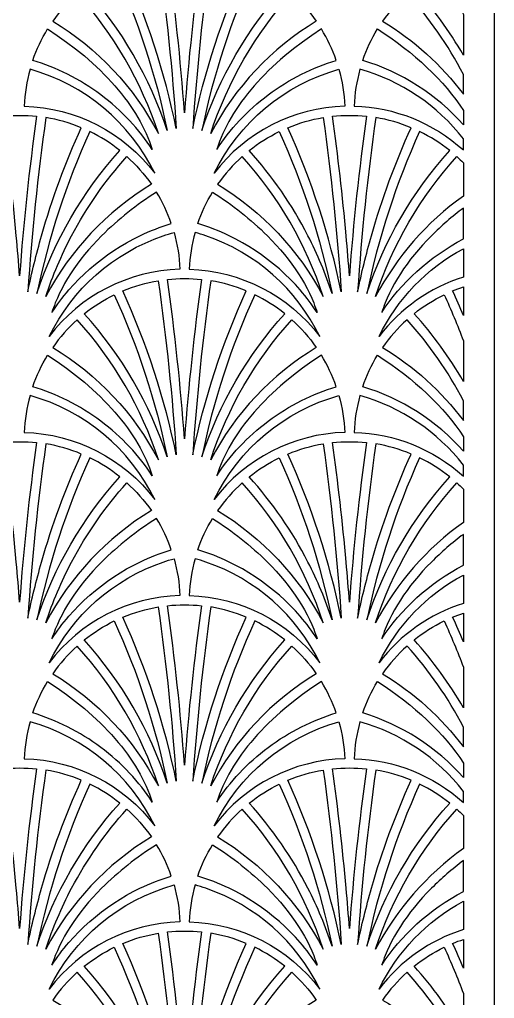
# Model space of a CAD drawing. Extents: x 2725 to 3975, y -848 to 1652.
# Drawn here: x 3669 to 3975, y -195 to 436 of the extents above; entities that cross this region are included whole.
import ezdxf

# ---------------------------------------------------------------- set-up
doc = ezdxf.new("R2010")
doc.units = 0
doc.layers.add('LAYER_05', color=1, linetype='CONTINUOUS')

msp = doc.modelspace()

# ---------------------------------------------------------------- linework, layer by layer
at = {"layer": 'LAYER_05'}
msp.add_lwpolyline([(2725.05, -848.03), (3975.05, -848.03), (3975.05, 1651.97), (2725.05, 1651.97)], close=True, dxfattribs=at)
for points in [[(3758.37, 478.18, -0.018184), (3770.01, 365.84, 0.055844), (3735.51, 471.62, -0.057686)], [(3775.3, 376.13, 0.016589), (3764.31, 478.99, -0.053276), (3786.28, 478.99, 0.016589)], [(3792.23, 478.18, 0.018184), (3780.59, 365.84, -0.055844), (3815.08, 471.62, 0.057686)], [(3730.04, 469.15, -0.055852), (3764.13, 364.62, 0.104701), (3710.68, 456.89, -0.055584)], [(3820.55, 469.15, 0.055852), (3786.47, 364.62, -0.104701), (3839.92, 456.89, 0.055584)], [(3955.05, 413.22, 0.052591), (3923.3, 456.89, -0.055584), (3942.67, 469.15, -0.01634), (3955.05, 439.36)], [(3690.35, 435.13, -0.136031), (3758.43, 362.76, 0.104879), (3706.1, 453.01, 0.057808)], [(3860.24, 435.13, 0.136031), (3792.17, 362.76, -0.104879), (3844.49, 453.01, -0.057808)], [(3955.05, 400.75, 0.063542), (3918.72, 453.01, 0.057808), (3902.97, 435.13, -0.095272), (3955.05, 388)], [(3687.07, 430.1), (3693.29, 425.97), (3699.31, 421.69), (3705.13, 417.26), (3710.73, 412.7), (3713.43, 410.38), (3716.07, 408.02), (3718.65, 405.64), (3721.15, 403.23), (3723.59, 400.79), (3725.95, 398.34), (3728.24, 395.86), (3730.45, 393.37), (3732.59, 390.85), (3734.64, 388.33), (3736.61, 385.78), (3738.51, 383.23), (3740.31, 380.67), (3742.04, 378.1), (3743.67, 375.53), (3745.23, 372.95), (3746.69, 370.37), (3748.07, 367.79), (3749.36, 365.21), (3750.56, 362.64), (3751.67, 360.07), (3752.7, 357.51), (3753.64, 354.96), (3754.48, 352.42), (3752.91, 354.81), (3751.26, 357.19), (3749.55, 359.55), (3747.76, 361.9), (3745.9, 364.22), (3743.97, 366.53), (3741.97, 368.81), (3739.91, 371.06), (3737.79, 373.27), (3735.6, 375.46), (3733.35, 377.6), (3731.05, 379.71), (3728.69, 381.77), (3726.28, 383.78), (3723.82, 385.75), (3721.31, 387.66), (3718.76, 389.52), (3716.17, 391.33), (3713.54, 393.07), (3710.88, 394.76), (3708.18, 396.39), (3705.46, 397.95), (3702.72, 399.45), (3699.95, 400.88), (3697.17, 402.24), (3694.38, 403.54), (3691.58, 404.76), (3688.77, 405.92), (3685.96, 407.01), (3683.15, 408.02), (3680.34, 408.97), (3677.54, 409.85, -0.054287)], [(3863.52, 430.1), (3857.31, 425.97), (3851.28, 421.69), (3845.46, 417.26), (3839.87, 412.7), (3837.16, 410.38), (3834.52, 408.02), (3831.95, 405.64), (3829.44, 403.23), (3827.01, 400.79), (3824.64, 398.34), (3822.36, 395.86), (3820.14, 393.37), (3818.01, 390.85), (3815.96, 388.33), (3813.98, 385.78), (3812.09, 383.23), (3810.28, 380.67), (3808.56, 378.1), (3806.92, 375.53), (3805.37, 372.95), (3803.9, 370.37), (3802.53, 367.79), (3801.24, 365.21), (3800.04, 362.64), (3798.92, 360.07), (3797.9, 357.51), (3796.96, 354.96), (3796.11, 352.42), (3797.69, 354.81), (3799.33, 357.19), (3801.05, 359.55), (3802.84, 361.9), (3804.7, 364.22), (3806.63, 366.53), (3808.62, 368.81), (3810.68, 371.06), (3812.81, 373.27), (3815, 375.46), (3817.24, 377.6), (3819.55, 379.71), (3821.91, 381.77), (3824.32, 383.78), (3826.78, 385.75), (3829.29, 387.66), (3831.84, 389.52), (3834.43, 391.33), (3837.06, 393.07), (3839.72, 394.76), (3842.41, 396.39), (3845.13, 397.95), (3847.88, 399.45), (3850.64, 400.88), (3853.42, 402.24), (3856.21, 403.54), (3859.02, 404.76), (3861.83, 405.92), (3864.64, 407.01), (3867.45, 408.02), (3870.26, 408.97), (3873.06, 409.85, 0.054287)], [(3955.05, 368.29, 0.137332), (3890.16, 409.85, -0.054287), (3899.7, 430.1), (3904.03, 427.25), (3908.28, 424.32), (3912.44, 421.32), (3916.49, 418.25), (3920.44, 415.12), (3924.27, 411.92), (3927.98, 408.66), (3931.57, 405.35), (3935.02, 401.99), (3938.33, 398.59), (3941.51, 395.15), (3944.53, 391.67), (3947.4, 388.16), (3950.11, 384.62), (3952.66, 381.07), (3955.05, 377.5)], [(3671.99, 380.34, -0.227638), (3756.2, 337.02, 0.214359), (3675.75, 404.12, 0.058403)], [(3878.61, 380.34, 0.227638), (3794.39, 337.02, -0.214359), (3874.85, 404.12, -0.058403)], [(3955.05, 359.2, 0.161385), (3888.37, 404.12, 0.058403), (3884.61, 380.34, -0.179032), (3955.05, 352.06)], [(3666.88, 296.77, 0.012432), (3658, 373.8, -0.053276), (3679.97, 373.8, 0.016589), (3668.99, 270.94, 0.004156)], [(3683.16, 296.77, -0.037182), (3708.77, 366.42, 0.057686), (3685.92, 372.99, 0.018184), (3674.28, 260.64, -0.018623)], [(3876.32, 260.64, 0.055844), (3841.82, 366.42, -0.057686), (3864.68, 372.99, -0.018184)], [(3879.5, 296.77, 0.012432), (3870.62, 373.8, -0.053276), (3892.59, 373.8, 0.016589), (3881.61, 270.94, 0.004156)], [(3895.78, 296.77, -0.037182), (3921.39, 366.42, 0.057686), (3898.54, 372.99, 0.018184), (3886.9, 260.64, -0.018623)], [(3680.16, 259.43, -0.104701), (3733.61, 351.7, 0.055584), (3714.24, 363.95, 0.055852)], [(3854.87, 296.77, 0.065073), (3816.99, 351.7, -0.055584), (3836.36, 363.95, -0.055852), (3870.44, 259.43, 0.03936)], [(3892.78, 259.43, -0.104701), (3946.23, 351.7, 0.055584), (3926.86, 363.95, 0.055852)], [(3702.49, 296.77, -0.062169), (3738.18, 347.81, -0.057808), (3753.93, 329.93, 0.136031), (3685.86, 257.56, -0.042433)], [(3864.74, 257.56, 0.104879), (3812.41, 347.81, 0.057808), (3796.66, 329.93, -0.136031)], [(3955.05, 322.35, 0.117213), (3898.48, 257.56, -0.104879), (3950.8, 347.81, -0.014195), (3955.05, 343.76)], [(3689.8, 247.23), (3691.01, 249.08), (3692.27, 250.92), (3693.57, 252.76), (3694.91, 254.59), (3696.3, 256.41), (3697.73, 258.22), (3699.2, 260.01), (3700.71, 261.79), (3703.85, 265.3), (3707.15, 268.74), (3710.59, 272.09), (3714.17, 275.34), (3717.88, 278.48), (3721.71, 281.51), (3725.65, 284.42), (3729.69, 287.18), (3733.81, 289.81), (3738, 292.29), (3742.25, 294.61), (3746.55, 296.77, -0.039301), (3766.75, 304.65, 0.054287), (3757.21, 324.9, 0.053379), (3721.86, 296.77), (3718.95, 293.79), (3716.15, 290.78), (3713.46, 287.74), (3710.89, 284.68), (3708.44, 281.59), (3706.11, 278.49), (3703.9, 275.37), (3701.82, 272.24), (3699.86, 269.1), (3698.03, 265.96), (3696.33, 262.82), (3694.77, 259.68), (3693.33, 256.55), (3692.02, 253.43), (3691.42, 251.87), (3690.85, 250.32), (3690.31, 248.77)], [(3860.8, 247.23), (3859.58, 249.08), (3858.33, 250.92), (3857.03, 252.76), (3855.68, 254.59), (3854.3, 256.41), (3852.87, 258.22), (3851.4, 260.01), (3849.89, 261.79), (3846.75, 265.3), (3843.45, 268.74), (3840.01, 272.09), (3836.42, 275.34), (3832.71, 278.48), (3828.88, 281.51), (3824.94, 284.42), (3820.91, 287.18), (3816.79, 289.81), (3812.6, 292.29), (3808.35, 294.61), (3804.05, 296.77, 0.039301), (3783.85, 304.65, -0.054287), (3793.39, 324.9, -0.053379), (3828.74, 296.77), (3831.65, 293.79), (3834.45, 290.78), (3837.13, 287.74), (3839.7, 284.68), (3842.16, 281.59), (3844.49, 278.49), (3846.7, 275.37), (3848.78, 272.24), (3850.74, 269.1), (3852.56, 265.96), (3854.26, 262.82), (3855.83, 259.68), (3857.27, 256.55), (3858.57, 253.43), (3859.18, 251.87), (3859.75, 250.32), (3860.29, 248.77)], [(3955.05, 314.6, 0.034322), (3934.48, 296.77), (3931.57, 293.79), (3928.77, 290.78), (3926.09, 287.74), (3923.51, 284.68), (3921.06, 281.59), (3918.73, 278.49), (3916.52, 275.37), (3914.44, 272.24), (3912.48, 269.1), (3910.65, 265.96), (3908.96, 262.82), (3907.39, 259.68), (3905.95, 256.55), (3904.64, 253.43), (3904.04, 251.87), (3903.47, 250.32), (3902.93, 248.77), (3902.42, 247.23), (3904.74, 250.7), (3907.21, 254.15), (3909.83, 257.57), (3912.6, 260.94), (3915.52, 264.26), (3918.57, 267.51), (3921.75, 270.69), (3925.06, 273.79), (3928.49, 276.8), (3932.03, 279.71), (3935.67, 282.52), (3939.4, 285.21), (3943.22, 287.78), (3947.1, 290.22), (3951.05, 292.53), (3955.05, 294.71)], [(3761.63, 296.77, -0.01416), (3768.54, 298.92, -0.058403), (3772.3, 275.14, 0.227638), (3688.08, 231.83, -0.199593)], [(3788.97, 296.77, 0.01416), (3782.06, 298.92, 0.058403), (3778.3, 275.14, -0.227638), (3862.51, 231.83, 0.199593)], [(3955.05, 270.13, 0.15563), (3900.71, 231.83, -0.157266), (3955.05, 288.4)], [(3758.37, 267.79, -0.018184), (3770.01, 155.45, 0.055844), (3735.51, 261.22, -0.057686)], [(3775.3, 165.74, 0.016589), (3764.31, 268.6, -0.053276), (3786.28, 268.6, 0.016589)], [(3792.23, 267.79, 0.018184), (3780.59, 155.45, -0.055844), (3815.08, 261.22, 0.057686)], [(3955.05, 245.28, 0.008696), (3948.14, 261.22, -0.017873), (3955.05, 263.82)], [(3730.04, 258.76, -0.055852), (3764.13, 154.23, 0.104701), (3710.68, 246.5, -0.055584)], [(3820.55, 258.76, 0.055852), (3786.47, 154.23, -0.104701), (3839.92, 246.5, 0.055584)], [(3955.05, 202.83, 0.052591), (3923.3, 246.5, -0.055584), (3942.67, 258.76, -0.01634), (3955.05, 228.97)], [(3690.35, 224.74, -0.136031), (3758.43, 152.37, 0.104879), (3706.1, 242.62, 0.057808)], [(3860.24, 224.74, 0.136031), (3792.17, 152.37, -0.104879), (3844.49, 242.62, -0.057808)], [(3955.05, 190.36, 0.063542), (3918.72, 242.62, 0.057808), (3902.97, 224.74, -0.095272), (3955.05, 177.61)], [(3687.07, 219.71), (3693.29, 215.58), (3699.31, 211.3), (3705.13, 206.87), (3710.73, 202.31), (3713.43, 199.99), (3716.07, 197.63), (3718.65, 195.25), (3721.15, 192.84), (3723.59, 190.4), (3725.95, 187.95), (3728.24, 185.47), (3730.45, 182.97), (3732.59, 180.46), (3734.64, 177.93), (3736.61, 175.39), (3738.51, 172.84), (3740.31, 170.28), (3742.04, 167.71), (3743.67, 165.14), (3745.23, 162.56), (3746.69, 159.98), (3748.07, 157.4), (3749.36, 154.82), (3750.56, 152.25), (3751.67, 149.68), (3752.7, 147.12), (3753.64, 144.57), (3754.48, 142.03), (3752.91, 144.42), (3751.26, 146.8), (3749.55, 149.16), (3747.76, 151.51), (3745.9, 153.83), (3743.97, 156.14), (3741.97, 158.42), (3739.91, 160.67), (3737.79, 162.88), (3735.6, 165.07), (3733.35, 167.21), (3731.05, 169.32), (3728.69, 171.38), (3726.28, 173.39), (3723.82, 175.36), (3721.31, 177.27), (3718.76, 179.13), (3716.17, 180.94), (3713.54, 182.68), (3710.88, 184.37), (3708.18, 186), (3705.46, 187.56), (3702.72, 189.05), (3699.95, 190.49), (3697.17, 191.85), (3694.38, 193.14), (3691.58, 194.37), (3688.77, 195.53), (3685.96, 196.61), (3683.15, 197.63), (3680.34, 198.58), (3677.54, 199.45, -0.054287)], [(3863.52, 219.71), (3857.31, 215.58), (3851.28, 211.3), (3845.46, 206.87), (3839.87, 202.31), (3837.16, 199.99), (3834.52, 197.63), (3831.95, 195.25), (3829.44, 192.84), (3827.01, 190.4), (3824.64, 187.95), (3822.36, 185.47), (3820.14, 182.97), (3818.01, 180.46), (3815.96, 177.93), (3813.98, 175.39), (3812.09, 172.84), (3810.28, 170.28), (3808.56, 167.71), (3806.92, 165.14), (3805.37, 162.56), (3803.9, 159.98), (3802.53, 157.4), (3801.24, 154.82), (3800.04, 152.25), (3798.92, 149.68), (3797.9, 147.12), (3796.96, 144.57), (3796.11, 142.03), (3797.69, 144.42), (3799.33, 146.8), (3801.05, 149.16), (3802.84, 151.51), (3804.7, 153.83), (3806.63, 156.14), (3808.62, 158.42), (3810.68, 160.67), (3812.81, 162.88), (3815, 165.07), (3817.24, 167.21), (3819.55, 169.32), (3821.91, 171.38), (3824.32, 173.39), (3826.78, 175.36), (3829.29, 177.27), (3831.84, 179.13), (3834.43, 180.94), (3837.06, 182.68), (3839.72, 184.37), (3842.41, 186), (3845.13, 187.56), (3847.88, 189.05), (3850.64, 190.49), (3853.42, 191.85), (3856.21, 193.14), (3859.02, 194.37), (3861.83, 195.53), (3864.64, 196.61), (3867.45, 197.63), (3870.26, 198.58), (3873.06, 199.45, 0.054287)], [(3955.05, 157.9, 0.137332), (3890.16, 199.45, -0.054287), (3899.7, 219.71), (3904.03, 216.86), (3908.28, 213.93), (3912.44, 210.93), (3916.49, 207.86), (3920.44, 204.73), (3924.27, 201.53), (3927.98, 198.27), (3931.57, 194.96), (3935.02, 191.6), (3938.33, 188.2), (3941.51, 184.76), (3944.53, 181.28), (3947.4, 177.77), (3950.11, 174.23), (3952.66, 170.67), (3955.05, 167.1)], [(3671.99, 169.95, -0.227638), (3756.2, 126.63, 0.214359), (3675.75, 193.72, 0.058403)], [(3878.61, 169.95, 0.227638), (3794.39, 126.63, -0.214359), (3874.85, 193.72, -0.058403)], [(3955.05, 148.81, 0.161385), (3888.37, 193.72, 0.058403), (3884.61, 169.95, -0.179032), (3955.05, 141.67)], [(3666.88, 86.38, 0.012432), (3658, 163.4, -0.053276), (3679.97, 163.4, 0.016589), (3668.99, 60.55, 0.004156)], [(3683.16, 86.38, -0.037182), (3708.77, 156.03, 0.057686), (3685.92, 162.59, 0.018184), (3674.28, 50.25, -0.018623)], [(3876.32, 50.25, 0.055844), (3841.82, 156.03, -0.057686), (3864.68, 162.59, -0.018184)], [(3879.5, 86.38, 0.012432), (3870.62, 163.4, -0.053276), (3892.59, 163.4, 0.016589), (3881.61, 60.55, 0.004156)], [(3895.78, 86.38, -0.037182), (3921.39, 156.03, 0.057686), (3898.54, 162.59, 0.018184), (3886.9, 50.25, -0.018623)], [(3680.16, 49.04, -0.104701), (3733.61, 141.31, 0.055584), (3714.24, 153.56, 0.055852)], [(3854.87, 86.38, 0.065073), (3816.99, 141.31, -0.055584), (3836.36, 153.56, -0.055852), (3870.44, 49.04, 0.03936)], [(3892.78, 49.04, -0.104701), (3946.23, 141.31, 0.055584), (3926.86, 153.56, 0.055852)], [(3702.49, 86.38, -0.062169), (3738.18, 137.42, -0.057808), (3753.93, 119.54, 0.136031), (3685.86, 47.17, -0.042433)], [(3864.74, 47.17, 0.104879), (3812.41, 137.42, 0.057808), (3796.66, 119.54, -0.136031)], [(3955.05, 111.96, 0.117213), (3898.48, 47.17, -0.104879), (3950.8, 137.42, -0.014195), (3955.05, 133.37)], [(3689.8, 36.83), (3691.01, 38.69), (3692.27, 40.53), (3693.57, 42.37), (3694.91, 44.2), (3696.3, 46.02), (3697.73, 47.82), (3699.2, 49.62), (3700.71, 51.4), (3703.85, 54.91), (3707.15, 58.34), (3710.59, 61.69), (3714.17, 64.95), (3717.88, 68.09), (3721.71, 71.12), (3725.65, 74.02), (3729.69, 76.79), (3733.81, 79.42), (3738, 81.9), (3742.25, 84.22), (3746.55, 86.38, -0.039301), (3766.75, 94.26, 0.054287), (3757.21, 114.51, 0.053379), (3721.86, 86.38), (3718.95, 83.4), (3716.15, 80.39), (3713.46, 77.35), (3710.89, 74.29), (3708.44, 71.2), (3706.11, 68.1), (3703.9, 64.98), (3701.82, 61.85), (3699.86, 58.71), (3698.03, 55.57), (3696.33, 52.43), (3694.77, 49.29), (3693.33, 46.16), (3692.02, 43.04), (3691.42, 41.48), (3690.85, 39.93), (3690.31, 38.38)], [(3860.8, 36.83), (3859.58, 38.69), (3858.33, 40.53), (3857.03, 42.37), (3855.68, 44.2), (3854.3, 46.02), (3852.87, 47.82), (3851.4, 49.62), (3849.89, 51.4), (3846.75, 54.91), (3843.45, 58.34), (3840.01, 61.69), (3836.42, 64.95), (3832.71, 68.09), (3828.88, 71.12), (3824.94, 74.02), (3820.91, 76.79), (3816.79, 79.42), (3812.6, 81.9), (3808.35, 84.22), (3804.05, 86.38, 0.039301), (3783.85, 94.26, -0.054287), (3793.39, 114.51, -0.053379), (3828.74, 86.38), (3831.65, 83.4), (3834.45, 80.39), (3837.13, 77.35), (3839.7, 74.29), (3842.16, 71.2), (3844.49, 68.1), (3846.7, 64.98), (3848.78, 61.85), (3850.74, 58.71), (3852.56, 55.57), (3854.26, 52.43), (3855.83, 49.29), (3857.27, 46.16), (3858.57, 43.04), (3859.18, 41.48), (3859.75, 39.93), (3860.29, 38.38)], [(3955.05, 104.21, 0.034322), (3934.48, 86.38), (3931.57, 83.4), (3928.77, 80.39), (3926.09, 77.35), (3923.51, 74.29), (3921.06, 71.2), (3918.73, 68.1), (3916.52, 64.98), (3914.44, 61.85), (3912.48, 58.71), (3910.65, 55.57), (3908.96, 52.43), (3907.39, 49.29), (3905.95, 46.16), (3904.64, 43.04), (3904.04, 41.48), (3903.47, 39.93), (3902.93, 38.38), (3902.42, 36.83), (3904.74, 40.31), (3907.21, 43.76), (3909.83, 47.18), (3912.6, 50.55), (3915.52, 53.87), (3918.57, 57.12), (3921.75, 60.3), (3925.06, 63.4), (3928.49, 66.41), (3932.03, 69.32), (3935.67, 72.13), (3939.4, 74.82), (3943.22, 77.39), (3947.1, 79.83), (3951.05, 82.14), (3955.05, 84.31)], [(3761.63, 86.38, -0.01416), (3768.54, 88.53, -0.058403), (3772.3, 64.75, 0.227638), (3688.08, 21.44, -0.199593)], [(3788.97, 86.38, 0.01416), (3782.06, 88.53, 0.058403), (3778.3, 64.75, -0.227638), (3862.51, 21.44, 0.199593)], [(3955.05, 59.74, 0.15563), (3900.71, 21.44, -0.157266), (3955.05, 78.01)], [(3758.37, 57.4, -0.018184), (3770.01, -54.95, 0.055844), (3735.51, 50.83, -0.057686)], [(3775.3, -44.65, 0.016589), (3764.31, 58.21, -0.053276), (3786.28, 58.21, 0.016589)], [(3792.23, 57.4, 0.018184), (3780.59, -54.95, -0.055844), (3815.08, 50.83, 0.057686)], [(3955.05, 34.89, 0.008696), (3948.14, 50.83, -0.017873), (3955.05, 53.43)], [(3730.04, 48.36, -0.055852), (3764.13, -56.16, 0.104701), (3710.68, 36.11, -0.055584)], [(3820.55, 48.36, 0.055852), (3786.47, -56.16, -0.104701), (3839.92, 36.11, 0.055584)], [(3955.05, -7.57, 0.052591), (3923.3, 36.11, -0.055584), (3942.67, 48.36, -0.01634), (3955.05, 18.58)], [(3690.35, 14.34, -0.136031), (3758.43, -58.03, 0.104879), (3706.1, 32.23, 0.057808)], [(3860.24, 14.34, 0.136031), (3792.17, -58.03, -0.104879), (3844.49, 32.23, -0.057808)], [(3955.05, -20.03, 0.063542), (3918.72, 32.23, 0.057808), (3902.97, 14.34, -0.095272), (3955.05, -32.78)], [(3687.07, 9.32), (3693.29, 5.19), (3699.31, 0.91), (3705.13, -3.52), (3710.73, -8.08), (3713.43, -10.41), (3716.07, -12.76), (3718.65, -15.15), (3721.15, -17.56), (3723.59, -19.99), (3725.95, -22.45), (3728.24, -24.92), (3730.45, -27.42), (3732.59, -29.93), (3734.64, -32.46), (3736.61, -35), (3738.51, -37.55), (3740.31, -40.11), (3742.04, -42.68), (3743.67, -45.25), (3745.23, -47.83), (3746.69, -50.41), (3748.07, -52.99), (3749.36, -55.57), (3750.56, -58.14), (3751.67, -60.71), (3752.7, -63.27), (3753.64, -65.82), (3754.48, -68.36), (3752.91, -65.97), (3751.26, -63.6), (3749.55, -61.23), (3747.76, -58.88), (3745.9, -56.56), (3743.97, -54.25), (3741.97, -51.98), (3739.91, -49.73), (3737.79, -47.51), (3735.6, -45.33), (3733.35, -43.18), (3731.05, -41.08), (3728.69, -39.02), (3726.28, -37), (3723.82, -35.04), (3721.31, -33.12), (3718.76, -31.26), (3716.17, -29.46), (3713.54, -27.71), (3710.88, -26.02), (3708.18, -24.4), (3705.46, -22.83), (3702.72, -21.34), (3699.95, -19.91), (3697.17, -18.54), (3694.38, -17.25), (3691.58, -16.02), (3688.77, -14.86), (3685.96, -13.78), (3683.15, -12.76), (3680.34, -11.81), (3677.54, -10.94, -0.054287)], [(3863.52, 9.32), (3857.31, 5.19), (3851.28, 0.91), (3845.46, -3.52), (3839.87, -8.08), (3837.16, -10.41), (3834.52, -12.76), (3831.95, -15.15), (3829.44, -17.56), (3827.01, -19.99), (3824.64, -22.45), (3822.36, -24.92), (3820.14, -27.42), (3818.01, -29.93), (3815.96, -32.46), (3813.98, -35), (3812.09, -37.55), (3810.28, -40.11), (3808.56, -42.68), (3806.92, -45.25), (3805.37, -47.83), (3803.9, -50.41), (3802.53, -52.99), (3801.24, -55.57), (3800.04, -58.14), (3798.92, -60.71), (3797.9, -63.27), (3796.96, -65.82), (3796.11, -68.36), (3797.69, -65.97), (3799.33, -63.6), (3801.05, -61.23), (3802.84, -58.88), (3804.7, -56.56), (3806.63, -54.25), (3808.62, -51.98), (3810.68, -49.73), (3812.81, -47.51), (3815, -45.33), (3817.24, -43.18), (3819.55, -41.08), (3821.91, -39.02), (3824.32, -37), (3826.78, -35.04), (3829.29, -33.12), (3831.84, -31.26), (3834.43, -29.46), (3837.06, -27.71), (3839.72, -26.02), (3842.41, -24.4), (3845.13, -22.83), (3847.88, -21.34), (3850.64, -19.91), (3853.42, -18.54), (3856.21, -17.25), (3859.02, -16.02), (3861.83, -14.86), (3864.64, -13.78), (3867.45, -12.76), (3870.26, -11.81), (3873.06, -10.94, 0.054287)], [(3955.05, -52.49, 0.137332), (3890.16, -10.94, -0.054287), (3899.7, 9.32), (3904.03, 6.47), (3908.28, 3.54), (3912.44, 0.54), (3916.49, -2.53), (3920.44, -5.67), (3924.27, -8.86), (3927.98, -12.12), (3931.57, -15.43), (3935.02, -18.79), (3938.33, -22.19), (3941.51, -25.64), (3944.53, -29.12), (3947.4, -32.63), (3950.11, -36.16), (3952.66, -39.72), (3955.05, -43.29)], [(3671.99, -40.44, -0.227638), (3756.2, -83.76, 0.214359), (3675.75, -16.67, 0.058403)], [(3878.61, -40.44, 0.227638), (3794.39, -83.76, -0.214359), (3874.85, -16.67, -0.058403)], [(3955.05, -61.58, 0.161385), (3888.37, -16.67, 0.058403), (3884.61, -40.44, -0.179032), (3955.05, -68.72)], [(3666.88, -124.01, 0.012432), (3658, -46.99, -0.053276), (3679.97, -46.99, 0.016589), (3668.99, -149.85, 0.004156)], [(3683.16, -124.01, -0.037182), (3708.77, -54.36, 0.057686), (3685.92, -47.8, 0.018184), (3674.28, -160.14, -0.018623)], [(3876.32, -160.14, 0.055844), (3841.82, -54.36, -0.057686), (3864.68, -47.8, -0.018184)], [(3879.5, -124.01, 0.012432), (3870.62, -46.99, -0.053276), (3892.59, -46.99, 0.016589), (3881.61, -149.85, 0.004156)], [(3895.78, -124.01, -0.037182), (3921.39, -54.36, 0.057686), (3898.54, -47.8, 0.018184), (3886.9, -160.14, -0.018623)], [(3680.16, -161.35, -0.104701), (3733.61, -69.08, 0.055584), (3714.24, -56.83, 0.055852)], [(3854.87, -124.01, 0.065073), (3816.99, -69.08, -0.055584), (3836.36, -56.83, -0.055852), (3870.44, -161.35, 0.03936)], [(3892.78, -161.35, -0.104701), (3946.23, -69.08, 0.055584), (3926.86, -56.83, 0.055852)], [(3702.49, -124.01, -0.062169), (3738.18, -72.97, -0.057808), (3753.93, -90.85, 0.136031), (3685.86, -163.22, -0.042433)], [(3864.74, -163.22, 0.104879), (3812.41, -72.97, 0.057808), (3796.66, -90.85, -0.136031)], [(3955.05, -98.43, 0.117213), (3898.48, -163.22, -0.104879), (3950.8, -72.97, -0.014195), (3955.05, -77.02)], [(3689.8, -173.56), (3691.01, -171.71), (3692.27, -169.86), (3693.57, -168.02), (3694.91, -166.19), (3696.3, -164.37), (3697.73, -162.57), (3699.2, -160.77), (3700.71, -158.99), (3703.85, -155.48), (3707.15, -152.05), (3710.59, -148.7), (3714.17, -145.44), (3717.88, -142.3), (3721.71, -139.27), (3725.65, -136.37), (3729.69, -133.6), (3733.81, -130.97), (3738, -128.49), (3742.25, -126.17), (3746.55, -124.01, -0.039301), (3766.75, -116.13, 0.054287), (3757.21, -95.88, 0.053379), (3721.86, -124.01), (3718.95, -126.99), (3716.15, -130), (3713.46, -133.04), (3710.89, -136.11), (3708.44, -139.19), (3706.11, -142.3), (3703.9, -145.41), (3701.82, -148.54), (3699.86, -151.68), (3698.03, -154.82), (3696.33, -157.96), (3694.77, -161.1), (3693.33, -164.23), (3692.02, -167.35), (3691.42, -168.91), (3690.85, -170.46), (3690.31, -172.01)], [(3860.8, -173.56), (3859.58, -171.71), (3858.33, -169.86), (3857.03, -168.02), (3855.68, -166.19), (3854.3, -164.37), (3852.87, -162.57), (3851.4, -160.77), (3849.89, -158.99), (3846.75, -155.48), (3843.45, -152.05), (3840.01, -148.7), (3836.42, -145.44), (3832.71, -142.3), (3828.88, -139.27), (3824.94, -136.37), (3820.91, -133.6), (3816.79, -130.97), (3812.6, -128.49), (3808.35, -126.17), (3804.05, -124.01, 0.039301), (3783.85, -116.13, -0.054287), (3793.39, -95.88, -0.053379), (3828.74, -124.01), (3831.65, -126.99), (3834.45, -130), (3837.13, -133.04), (3839.7, -136.11), (3842.16, -139.19), (3844.49, -142.3), (3846.7, -145.41), (3848.78, -148.54), (3850.74, -151.68), (3852.56, -154.82), (3854.26, -157.96), (3855.83, -161.1), (3857.27, -164.23), (3858.57, -167.35), (3859.18, -168.91), (3859.75, -170.46), (3860.29, -172.01)], [(3955.05, -106.18, 0.034322), (3934.48, -124.01), (3931.57, -126.99), (3928.77, -130), (3926.09, -133.04), (3923.51, -136.11), (3921.06, -139.19), (3918.73, -142.3), (3916.52, -145.41), (3914.44, -148.54), (3912.48, -151.68), (3910.65, -154.82), (3908.96, -157.96), (3907.39, -161.1), (3905.95, -164.23), (3904.64, -167.35), (3904.04, -168.91), (3903.47, -170.46), (3902.93, -172.01), (3902.42, -173.56), (3904.74, -170.08), (3907.21, -166.63), (3909.83, -163.21), (3912.6, -159.84), (3915.52, -156.53), (3918.57, -153.27), (3921.75, -150.09), (3925.06, -146.99), (3928.49, -143.98), (3932.03, -141.07), (3935.67, -138.26), (3939.4, -135.57), (3943.22, -133), (3947.1, -130.56), (3951.05, -128.25), (3955.05, -126.08)], [(3772.3, -145.64, 0.227638), (3688.08, -188.96, -0.214359), (3768.54, -121.86, -0.058403)], [(3788.97, -124.01, 0.01416), (3782.06, -121.86, 0.058403), (3778.3, -145.64, -0.227638), (3862.51, -188.96, 0.199593)], [(3955.05, -150.65, 0.15563), (3900.71, -188.96, -0.157266), (3955.05, -132.38)], [(3758.37, -152.99, -0.018184), (3770.01, -265.34, 0.055844), (3735.51, -159.56, -0.057686)], [(3775.3, -255.04, 0.016589), (3764.31, -152.18, -0.053276), (3786.28, -152.18, 0.016589)], [(3792.23, -152.99, 0.018184), (3780.59, -265.34, -0.055844), (3815.08, -159.56, 0.057686)], [(3955.05, -175.5, 0.008696), (3948.14, -159.56, -0.017873), (3955.05, -156.96)], [(3730.04, -162.03, -0.055852), (3764.13, -266.55, 0.104701), (3710.68, -174.28, -0.055584)], [(3820.55, -162.03, 0.055852), (3786.47, -266.55, -0.104701), (3839.92, -174.28, 0.055584)], [(3955.05, -217.96, 0.052591), (3923.3, -174.28, -0.055584), (3942.67, -162.03, -0.01634), (3955.05, -191.81)], [(3690.35, -196.05, -0.136031), (3758.43, -268.42, 0.104879), (3706.1, -178.17, 0.057808)], [(3860.24, -196.05, 0.136031), (3792.17, -268.42, -0.104879), (3844.49, -178.17, -0.057808)], [(3955.05, -230.42, 0.063542), (3918.72, -178.17, 0.057808), (3902.97, -196.05, -0.095272), (3955.05, -243.18)]]:
    msp.add_lwpolyline(points, format="xyb", close=True, dxfattribs=at)

doc.saveas('drawing.dxf')
